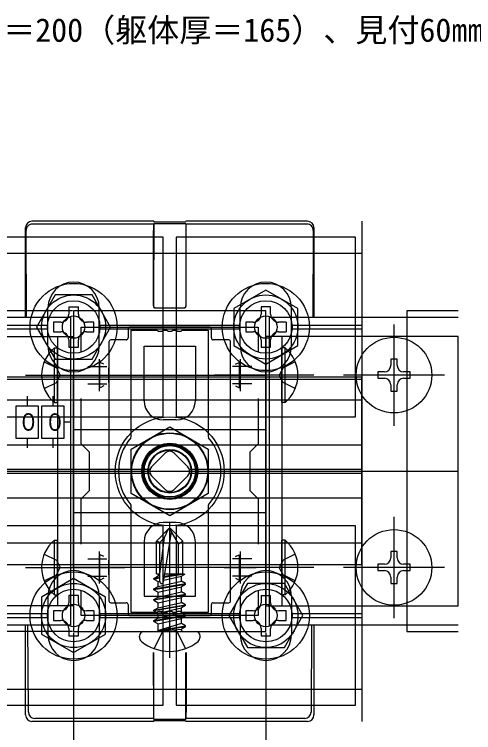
# Model space of a CAD drawing. Units: millimetres, scale not verified. Extents: x -875 to 875, y -1300 to 1292.
# Drawn here: x 551.3 to 694.7, y -1163.6 to -939.6 of the extents above; entities that cross this region are included whole.
import ezdxf
from ezdxf.enums import TextEntityAlignment as Align

# ---------------------------------------------------------------- set-up
doc = ezdxf.new("R2010")
doc.units = ezdxf.units.MM
doc.header["$LTSCALE"] = 8
for name, color, linetype in [('0-1_USER1', 3, 'Continuous'), ('0-2_YKK_11', 7, 'Continuous'), ('0-4_YKK_12', 2, 'Continuous'), ('0-5_YKK_13', 4, 'Continuous'), ('0-7_YKK_D', 6, 'Continuous'), ('0-9_YSS_K', 3, 'Continuous')]:
    doc.layers.add(name, color=color, linetype=linetype)
doc.styles.add('ＭＳ ゴシック', font='')
doc.styles.get('ＭＳ ゴシック').set_extended_font_data('MS Gothic')

msp = doc.modelspace()

# ---------------------------------------------------------------- linework, layer by layer
at = {"layer": '0-2_YKK_11'}
for p, q in [((577.8, -1047.117), (577.8, -1057.117)), ((621.8, -1047.117), (621.8, -1057.117)), ((572.8, -1052.117), (582.8, -1052.117)), ((616.8, -1052.117), (626.8, -1052.117)), ((577.8, -1107.117), (577.8, -1117.117)), ((621.8, -1107.117), (621.8, -1117.117)), ((572.8, -1112.117), (582.8, -1112.117)), ((616.8, -1112.117), (626.8, -1112.117))]:
    msp.add_line(p, q, dxfattribs=at)
msp.add_lwpolyline([(569.8, -1032.117), (569.8, -1132.117), (629.8, -1132.117), (629.8, -1032.117)], close=True, dxfattribs=at)
for points in [[(572.2, -1044.851), (572.2, -1037.117), (627.4, -1037.117), (627.4, -1044.851)], [(572.2, -1104.851), (572.2, -1090.717), (574.8, -1088.117), (574.8, -1076.117), (572.2, -1073.517), (572.2, -1059.384)], [(627.4, -1059.384), (627.4, -1073.517), (624.8, -1076.117), (624.8, -1088.117), (627.4, -1090.717), (627.4, -1104.851)], [(627.4, -1119.384), (627.4, -1127.117), (572.2, -1127.117), (572.2, -1119.384)]]:
    msp.add_lwpolyline(points, dxfattribs=at)
at = {"layer": '0-4_YKK_12'}
for p, q in [((568.8, -1034.117), (509.8, -1034.117)), ((568.8, -1034.117), (568.8, -1130.117)), ((689.8, -1034.117), (630.8, -1034.117)), ((630.8, -1034.117), (630.8, -1130.117)), ((568.8, -1130.117), (509.8, -1130.117)), ((689.8, -1130.117), (630.8, -1130.117))]:
    msp.add_line(p, q, dxfattribs=at)
msp.add_circle((599.8, -1082.117), 12, dxfattribs=at)
at = {"layer": '0-5_YKK_13'}
for p, q in [((594.8, -1004.117), (556.8, -1004.117)), ((594.728, -1005.002), (556.982, -1005.002)), ((594.728, -1005.002), (594.798, -1004.792)), ((594.798, -1004.792), (604.802, -1004.792)), ((594.8, -1004.117), (594.87, -1004.328)), ((594.87, -1004.328), (604.73, -1004.328)), ((604.73, -1004.328), (604.8, -1004.117)), ((642.8, -1004.117), (604.8, -1004.117)), ((604.872, -1005.002), (604.802, -1004.792)), ((642.618, -1005.002), (604.872, -1005.002)), ((659.8, -1004.117), (659.8, -1160.117)), ((554.8, -1034.117), (554.8, -1006.117)), ((555.106, -1034.117), (554.982, -1007.011)), ((644.618, -1007.011), (644.494, -1034.117)), ((644.8, -1006.117), (644.8, -1034.117)), ((539.8, -1014.117), (659.8, -1014.117)), ((561.8, -1043.117), (561.8, -1031.117)), ((568.3, -1030.817), (568.3, -1033.117)), ((568.3, -1030.817), (571.3, -1030.817)), ((571.3, -1033.117), (571.3, -1030.817)), ((577.8, -1043.117), (577.8, -1031.117)), ((595.295, -1031.152), (604.305, -1031.152)), ((595.33, -1031.117), (604.27, -1031.117)), ((621.8, -1043.117), (621.8, -1031.117)), ((631.3, -1030.817), (628.3, -1030.817)), ((628.3, -1030.817), (628.3, -1033.117)), ((631.3, -1033.117), (631.3, -1030.817)), ((637.8, -1043.117), (637.8, -1031.117)), ((539.8, -1036.517), (561.8, -1036.517)), ((563.5, -1035.617), (563.5, -1038.617)), ((565.8, -1035.617), (563.5, -1035.617)), ((576.1, -1035.617), (573.8, -1035.617)), ((576.1, -1038.617), (576.1, -1035.617)), ((577.8, -1036.517), (621.8, -1036.517)), ((612.2, -1037.117), (587.4, -1037.117)), ((625.8, -1035.617), (623.5, -1035.617)), ((636.1, -1035.617), (633.8, -1035.617)), ((636.1, -1035.617), (636.1, -1038.617)), ((637.8, -1036.517), (659.8, -1036.517)), ((669.8, -1067.917), (669.8, -1036.317)), ((539.8, -1037.717), (561.8, -1037.717)), ((563.5, -1038.617), (565.8, -1038.617)), ((573.8, -1038.617), (576.1, -1038.617)), ((577.8, -1037.717), (621.8, -1037.717)), ((586.8, -1037.717), (586.8, -1040.517)), ((612.8, -1040.517), (612.8, -1037.717)), ((633.8, -1038.617), (636.1, -1038.617)), ((637.8, -1037.717), (659.8, -1037.717)), ((564.8, -1040.117), (564.8, -1124.117)), ((568.3, -1041.117), (568.3, -1043.417)), ((580.8, -1041.717), (580.8, -1122.517)), ((586.2, -1041.117), (581.4, -1041.117)), ((618.2, -1041.117), (613.4, -1041.117)), ((618.8, -1122.517), (618.8, -1041.717)), ((628.3, -1041.117), (628.3, -1043.417)), ((631.3, -1043.417), (631.3, -1041.117)), ((634.8, -1040.117), (634.8, -1124.117)), ((564.8, -1060.617), (564.8, -1043.617)), ((628.3, -1043.417), (631.3, -1043.417)), ((634.8, -1060.617), (634.8, -1043.617)), ((578, -1056.019), (578, -1048.216)), ((579.222, -1048.729), (578.129, -1048.182)), ((620.378, -1048.729), (621.471, -1048.182)), ((621.6, -1056.019), (621.6, -1048.216)), ((670.8, -1049.117), (670.8, -1047.117)), ((574.199, -1049.426), (580.191, -1049.426)), ((580.8, -1054.427), (580.8, -1049.808)), ((618.8, -1054.427), (618.8, -1049.808)), ((625.401, -1049.426), (619.409, -1049.426)), ((554.8, -1052.117), (585.8, -1052.117)), ((644.8, -1052.117), (613.8, -1052.117)), ((685.6, -1052.117), (654, -1052.117)), ((659.8, -1053.399), (659.8, -1052.701)), ((574.199, -1054.809), (580.191, -1054.809)), ((625.401, -1054.809), (619.409, -1054.809)), ((659.8, -1111.178), (659.8, -1053.399)), ((579.222, -1055.506), (578.129, -1056.053)), ((620.378, -1055.506), (621.471, -1056.053)), ((555.3, -1058.698), (555.3, -1061.817)), ((563.3, -1058.698), (563.3, -1061.817)), ((539.8, -1059.817), (659.8, -1059.817)), ((563.782, -1060.617), (564.8, -1060.617)), ((635.818, -1060.617), (634.8, -1060.617)), ((601.8, -1066.117), (597.8, -1066.117)), ((568.869, -1066.817), (566.8, -1066.817)), ((555.3, -1071.817), (555.3, -1074.767)), ((563.3, -1071.817), (563.3, -1074.767)), ((539.8, -1073.817), (659.8, -1073.817)), ((594.143, -1080.703), (598.386, -1076.461)), ((601.214, -1076.461), (605.457, -1080.703)), ((593.649, -1081.517), (539.8, -1081.517)), ((659.8, -1081.517), (605.951, -1081.517)), ((539.8, -1082.717), (593.649, -1082.717)), ((598.386, -1087.774), (594.143, -1083.532)), ((605.457, -1083.532), (601.214, -1087.774)), ((605.951, -1082.717), (659.8, -1082.717)), ((539.8, -1090.417), (659.8, -1090.417)), ((669.8, -1127.917), (669.8, -1096.317)), ((601.8, -1098.117), (597.8, -1098.117)), ((599.8, -1140.317), (599.8, -1098.114)), ((599.45, -1100.117), (595.7, -1103.867)), ((597.87, -1116.623), (600.379, -1101.12)), ((598.213, -1102.769), (599.45, -1100.117)), ((600.15, -1100.117), (599.45, -1100.117)), ((602.5, -1104.794), (599.8, -1100.117)), ((600.15, -1100.117), (603.9, -1103.867)), ((539.8, -1104.417), (659.8, -1104.417)), ((564.8, -1120.617), (564.8, -1103.617)), ((595.7, -1114.117), (595.7, -1103.867)), ((596.7, -1104.282), (595.7, -1103.867)), ((596.7, -1114.117), (598.213, -1102.769)), ((603.9, -1114.117), (603.9, -1103.867)), ((634.8, -1120.617), (634.8, -1103.617)), ((578, -1116.019), (578, -1108.216)), ((579.222, -1108.729), (578.129, -1108.182)), ((620.378, -1108.729), (621.471, -1108.182)), ((621.6, -1116.019), (621.6, -1108.216)), ((670.8, -1109.117), (670.8, -1107.117)), ((539.8, -1111.178), (659.8, -1111.178)), ((574.199, -1109.426), (580.191, -1109.426)), ((580.8, -1114.427), (580.8, -1109.808)), ((618.8, -1114.427), (618.8, -1109.808)), ((625.401, -1109.426), (619.409, -1109.426)), ((554.8, -1112.117), (585.8, -1112.117)), ((644.8, -1112.117), (613.8, -1112.117)), ((685.6, -1112.117), (654, -1112.117)), ((574.199, -1114.809), (580.191, -1114.809)), ((579.222, -1115.506), (578.129, -1116.053)), ((594.856, -1115.524), (596.151, -1114.777)), ((594.856, -1115.524), (596.7, -1115.108)), ((594.856, -1115.76), (596.7, -1115.343)), ((594.856, -1115.76), (594.856, -1115.524)), ((594.856, -1115.76), (596.151, -1116.507)), ((595.7, -1114.117), (596.7, -1114.117)), ((596.151, -1114.117), (596.151, -1114.777)), ((596.151, -1114.777), (596.7, -1114.653)), ((597.955, -1116.1), (603.449, -1114.859)), ((604.421, -1114.165), (598.097, -1115.22)), ((603.298, -1114.117), (598.136, -1114.978)), ((599.071, -1114.117), (598.245, -1114.304)), ((598.275, -1114.117), (603.9, -1114.117)), ((604.421, -1114.298), (603.449, -1114.859)), ((603.449, -1116.425), (603.449, -1114.859)), ((604.421, -1114.165), (603.9, -1114.117)), ((604.421, -1114.165), (604.422, -1114.165)), ((604.421, -1114.165), (604.421, -1114.298)), ((625.401, -1114.809), (619.409, -1114.809)), ((620.378, -1115.506), (621.471, -1116.053)), ((594.856, -1118.82), (604.744, -1117.172)), ((604.744, -1117.408), (594.856, -1119.055)), ((596.151, -1116.507), (596.7, -1116.383)), ((596.151, -1118.072), (603.449, -1116.425)), ((596.151, -1118.072), (596.151, -1116.507)), ((604.744, -1117.172), (603.449, -1116.425)), ((604.744, -1117.408), (603.449, -1118.155)), ((604.744, -1117.408), (604.744, -1117.172)), ((594.856, -1118.82), (596.151, -1118.072)), ((594.856, -1119.055), (594.856, -1118.82)), ((594.856, -1119.055), (596.151, -1119.803)), ((596.151, -1119.803), (603.449, -1118.155)), ((596.151, -1121.368), (603.449, -1119.72)), ((596.151, -1121.368), (596.151, -1119.803)), ((603.449, -1119.72), (603.449, -1118.155)), ((604.744, -1120.468), (603.449, -1119.72)), ((561.8, -1121.117), (561.8, -1133.117)), ((563.782, -1120.617), (564.8, -1120.617)), ((571.3, -1120.817), (568.3, -1120.817)), ((568.3, -1120.817), (568.3, -1123.117)), ((571.3, -1123.117), (571.3, -1120.817)), ((577.8, -1121.117), (577.8, -1133.117)), ((594.856, -1122.116), (604.744, -1120.468)), ((604.744, -1120.703), (594.856, -1122.351)), ((594.856, -1122.116), (596.151, -1121.368)), ((594.856, -1122.351), (594.856, -1122.116)), ((594.856, -1122.351), (596.151, -1123.099)), ((596.151, -1123.099), (603.449, -1121.451)), ((604.744, -1120.703), (603.449, -1121.451)), ((603.449, -1123.016), (603.449, -1121.451)), ((604.744, -1120.703), (604.744, -1120.468)), ((621.8, -1121.117), (621.8, -1133.117)), ((628.3, -1120.817), (628.3, -1123.117)), ((628.3, -1120.817), (631.3, -1120.817)), ((631.3, -1123.117), (631.3, -1120.817)), ((635.818, -1120.617), (634.8, -1120.617)), ((637.8, -1121.117), (637.8, -1133.117)), ((581.4, -1123.117), (586.2, -1123.117)), ((586.8, -1123.717), (586.8, -1126.517)), ((594.856, -1125.411), (604.744, -1123.764)), ((604.744, -1123.999), (594.856, -1125.647)), ((594.856, -1125.411), (596.151, -1124.664)), ((596.151, -1124.664), (603.449, -1123.016)), ((596.151, -1124.664), (596.151, -1123.099)), ((596.151, -1126.394), (603.449, -1124.747)), ((604.744, -1123.764), (603.449, -1123.016)), ((604.744, -1123.999), (603.449, -1124.747)), ((603.449, -1126.312), (603.449, -1124.747)), ((604.744, -1123.999), (604.744, -1123.764)), ((612.8, -1126.517), (612.8, -1123.717)), ((613.4, -1123.117), (618.2, -1123.117)), ((539.8, -1126.517), (561.8, -1126.517)), ((565.8, -1125.617), (563.5, -1125.617)), ((576.1, -1125.617), (573.8, -1125.617)), ((576.1, -1125.617), (576.1, -1128.617)), ((577.8, -1126.517), (621.8, -1126.517)), ((594.856, -1125.647), (594.856, -1125.411)), ((594.856, -1125.647), (596.151, -1126.394)), ((596.151, -1127.96), (603.449, -1126.312)), ((596.151, -1127.96), (596.151, -1126.394)), ((623.5, -1125.617), (623.5, -1128.617)), ((625.8, -1125.617), (623.5, -1125.617)), ((636.1, -1125.617), (633.8, -1125.617)), ((636.1, -1128.617), (636.1, -1125.617)), ((637.8, -1126.517), (659.8, -1126.517)), ((539.8, -1127.717), (561.8, -1127.717)), ((573.8, -1128.617), (576.1, -1128.617)), ((577.8, -1127.717), (621.8, -1127.717)), ((587.4, -1127.117), (612.2, -1127.117)), ((604.744, -1127.295), (594.856, -1128.943)), ((594.856, -1128.707), (596.151, -1127.96)), ((594.856, -1128.943), (594.856, -1128.707)), ((594.856, -1128.943), (596.151, -1129.69)), ((596.151, -1129.69), (603.449, -1128.042)), ((604.744, -1127.295), (603.449, -1128.042)), ((603.449, -1129.608), (603.449, -1128.042)), ((604.744, -1127.295), (604.744, -1127.059)), ((623.5, -1128.617), (625.8, -1128.617)), ((633.8, -1128.617), (636.1, -1128.617)), ((637.8, -1127.717), (659.8, -1127.717)), ((554.8, -1158.12), (554.8, -1130.117)), ((555.668, -1157.245), (555.544, -1130.117)), ((568.3, -1131.117), (568.3, -1133.417)), ((571.3, -1133.417), (571.3, -1131.117)), ((596.151, -1131.717), (596.151, -1129.69)), ((603.449, -1129.608), (596.269, -1131.768)), ((596.269, -1131.768), (604.744, -1130.355)), ((604.744, -1130.59), (596.269, -1132.003)), ((596.269, -1132.003), (603.449, -1131.338)), ((597.55, -1132.117), (599.8, -1130.921)), ((602.05, -1132.117), (599.8, -1130.921)), ((604.744, -1130.59), (603.449, -1131.338)), ((603.449, -1131.717), (603.449, -1131.338)), ((604.744, -1130.59), (604.744, -1130.355)), ((628.3, -1131.117), (628.3, -1133.417)), ((644.056, -1130.117), (643.932, -1157.245)), ((644.8, -1130.117), (644.8, -1158.12)), ((568.3, -1133.417), (571.3, -1133.417)), ((590.33, -1133.841), (590.33, -1133.517)), ((591.73, -1132.117), (607.87, -1132.117)), ((597.55, -1132.117), (594.9, -1137.432)), ((596.269, -1132.003), (596.269, -1131.768)), ((602.05, -1132.117), (604.7, -1137.432)), ((609.27, -1133.841), (609.27, -1133.517)), ((594.695, -1138.647), (594.695, -1157.236)), ((594.798, -1159.443), (594.745, -1138.664)), ((604.802, -1159.443), (604.855, -1138.664)), ((604.905, -1138.647), (604.905, -1157.236)), ((539.8, -1150.117), (659.8, -1150.117)), ((594.8, -1160.117), (556.788, -1160.117)), ((594.728, -1159.233), (557.665, -1159.233)), ((594.728, -1159.233), (594.798, -1159.443)), ((594.798, -1159.443), (604.802, -1159.443)), ((594.8, -1160.117), (594.87, -1159.907)), ((594.87, -1159.907), (604.73, -1159.907)), ((604.73, -1159.907), (604.8, -1160.117)), ((642.812, -1160.117), (604.8, -1160.117)), ((604.872, -1159.233), (604.802, -1159.443)), ((641.935, -1159.233), (604.872, -1159.233))]:
    msp.add_line(p, q, dxfattribs=at)
for points in [[(594.798, -1004.792), (594.739, -1027.741), (594.732, -1030.516)], [(604.802, -1004.792), (604.861, -1027.741), (604.868, -1030.516)], [(594.695, -1030.552), (594.695, -1027.741), (594.695, -1006.999)], [(604.905, -1030.552), (604.905, -1027.741), (604.905, -1006.999)], [(689.8, -1032.117), (673.8, -1032.117), (673.8, -1132.117), (689.8, -1132.117)], [(623.5, -1035.617), (623.5, -1038.617), (625.8, -1038.617)], [(587.655, -1071.701), (587.8, -1071.31), (587.8, -1038.117), (595.883, -1038.117), (596.25, -1038.357), (597.35, -1038.357), (597.717, -1038.117), (598.883, -1038.117), (599.25, -1038.357), (600.35, -1038.357), (600.717, -1038.117), (601.883, -1038.117), (602.25, -1038.357), (603.35, -1038.357), (603.717, -1038.117), (611.8, -1038.117)], [(611.8, -1038.117), (611.8, -1071.31), (611.945, -1071.701)], [(568.3, -1043.417), (571.3, -1043.417), (571.3, -1041.117)], [(563.782, -1060.617), (563.782, -1043.617), (564.8, -1043.617)], [(591.8, -1060.117), (591.8, -1043.117), (607.8, -1043.117), (607.8, -1060.117)], [(635.818, -1060.617), (635.818, -1043.617), (634.8, -1043.617)], [(560.608, -1047.967), (564.421, -1049.827), (565.639, -1052.117)], [(638.992, -1047.967), (635.179, -1049.827), (633.961, -1052.117)], [(670.8, -1047.117), (668.8, -1047.117), (668.8, -1049.117)], [(539.8, -1053.399), (539.8, -1052.701), (659.8, -1052.701)], [(560.608, -1056.267), (564.421, -1054.407), (565.639, -1052.117)], [(638.992, -1056.267), (635.179, -1054.407), (633.961, -1052.117)], [(666.8, -1051.117), (664.8, -1051.117), (664.8, -1053.117), (666.8, -1053.117)], [(672.8, -1053.117), (674.8, -1053.117), (674.8, -1051.117), (672.8, -1051.117)], [(539.8, -1111.178), (539.8, -1053.399), (659.8, -1053.399)], [(668.8, -1055.117), (668.8, -1057.117), (670.8, -1057.117), (670.8, -1055.117)], [(611.945, -1092.534), (611.8, -1092.925), (611.8, -1126.117), (603.717, -1126.117), (603.35, -1125.877), (602.25, -1125.877), (601.883, -1126.117), (600.717, -1126.117), (600.35, -1125.877), (599.25, -1125.877), (598.883, -1126.117), (597.717, -1126.117), (597.35, -1125.877), (596.25, -1125.877), (595.883, -1126.117), (587.8, -1126.117), (587.8, -1092.925), (587.655, -1092.534)], [(563.782, -1120.617), (563.782, -1103.617), (564.8, -1103.617)], [(591.8, -1104.117), (591.8, -1121.117), (607.8, -1121.117), (607.8, -1104.117)], [(596.7, -1116.529), (596.7, -1104.282), (598.213, -1102.769)], [(602.5, -1114.117), (602.5, -1104.794), (603.9, -1103.867)], [(635.818, -1120.617), (635.818, -1103.617), (634.8, -1103.617)], [(560.608, -1107.967), (564.421, -1109.827), (565.639, -1112.117)], [(638.992, -1107.967), (635.179, -1109.827), (633.961, -1112.117)], [(670.8, -1107.117), (668.8, -1107.117), (668.8, -1109.117)], [(666.8, -1111.117), (664.8, -1111.117), (664.8, -1113.117), (666.8, -1113.117)], [(672.8, -1113.117), (674.8, -1113.117), (674.8, -1111.117), (672.8, -1111.117)], [(560.608, -1116.267), (564.421, -1114.407), (565.639, -1112.117)], [(638.992, -1116.267), (635.179, -1114.407), (633.961, -1112.117)], [(668.8, -1115.117), (668.8, -1117.117), (670.8, -1117.117), (670.8, -1115.117)], [(563.5, -1125.617), (563.5, -1128.617), (565.8, -1128.617)], [(594.856, -1128.707), (604.744, -1127.059), (603.449, -1126.312)], [(604.744, -1130.59), (604.744, -1130.355), (603.449, -1129.608)], [(628.3, -1133.417), (631.3, -1133.417), (631.3, -1131.117)]]:
    msp.add_lwpolyline(points, dxfattribs=at)
for points in [[(541.8, -1065.117), (597.8, -1065.117), (597.8, -1009.117), (541.8, -1009.117)], [(601.8, -1065.117), (657.8, -1065.117), (657.8, -1009.117), (601.8, -1009.117)], [(639.8, -1031.344), (629.8, -1025.57), (619.8, -1031.344), (619.8, -1042.891), (629.8, -1048.664), (639.8, -1042.891)], [(564.026, -1027.117), (558.253, -1037.117), (564.026, -1047.117), (575.573, -1047.117), (581.347, -1037.117), (575.573, -1027.117)], [(509.8, -1124.117), (509.8, -1040.117), (569.8, -1040.117), (569.8, -1124.117)], [(689.8, -1124.117), (689.8, -1040.117), (629.8, -1040.117), (629.8, -1124.117)], [(629.8, -1052.117), (629.8, -1112.117), (569.8, -1112.117), (569.8, -1052.117)], [(551.8, -1071.817), (558.8, -1071.817), (558.8, -1061.817), (551.8, -1061.817)], [(559.8, -1071.817), (566.8, -1071.817), (566.8, -1061.817), (559.8, -1061.817)], [(587.8, -1075.189), (599.8, -1068.261), (611.8, -1075.189), (611.8, -1089.046), (599.8, -1095.974), (587.8, -1089.046)], [(569.8, -1095.117), (569.8, -1069.117), (629.8, -1069.117), (629.8, -1095.117)], [(541.8, -1155.117), (597.8, -1155.117), (597.8, -1099.117), (541.8, -1099.117)], [(601.8, -1155.117), (657.8, -1155.117), (657.8, -1099.117), (601.8, -1099.117)], [(579.8, -1121.344), (569.8, -1115.57), (559.8, -1121.344), (559.8, -1132.891), (569.8, -1138.664), (579.8, -1132.891)], [(624.026, -1117.117), (618.253, -1127.117), (624.026, -1137.117), (635.573, -1137.117), (641.347, -1127.117), (635.573, -1117.117)]]:
    msp.add_lwpolyline(points, close=True, dxfattribs=at)
for centre, radius in [((569.8, -1037.117), 13.6), ((629.8, -1037.117), 13.6), ((569.8, -1037.117), 10), ((629.8, -1037.117), 10), ((569.8, -1037.117), 8.2), ((629.8, -1037.117), 8.2), ((569.8, -1037.117), 3.5), ((629.8, -1037.117), 3.5), ((669.8, -1052.117), 11.8), ((599.8, -1082.117), 17), ((599.8, -1082.117), 17), ((599.8, -1082.117), 11.856), ((599.8, -1082.117), 8.75), ((599.8, -1082.117), 8.5), ((599.8, -1082.117), 8.5), ((599.8, -1082.31), 8.49), ((599.8, -1082.117), 8), ((599.8, -1082.117), 8), ((599.8, -1082.117), 8), ((599.8, -1082.117), 6.8), ((599.8, -1082.117), 6.647), ((599.8, -1082.117), 6.64), ((669.8, -1112.117), 11.8), ((569.8, -1127.117), 13.6), ((629.8, -1127.117), 13.6), ((569.8, -1127.117), 10), ((629.8, -1127.117), 10), ((569.8, -1127.117), 8.2), ((629.8, -1127.117), 8.2), ((569.8, -1127.117), 3.5), ((629.8, -1127.117), 3.5)]:
    msp.add_circle(centre, radius, dxfattribs=at)
for centre, radius, start, end in [((556.8, -1006.117), 2, 90, 180), ((556.982, -1007.002), 2, 90, 180.2617), ((642.618, -1007.002), 2, 359.7383, 90), ((642.8, -1006.117), 2, 0, 90), ((569.8, -1031.117), 8, 0, 180), ((629.8, -1031.117), 8, 0, 180), ((565.8, -1033.117), 2.5, 270, 0), ((573.8, -1033.117), 2.5, 180, 270), ((625.8, -1033.117), 2.5, 270, 0), ((633.8, -1033.117), 2.5, 180, 270), ((565.8, -1041.117), 2.5, 0, 90), ((573.8, -1041.117), 2.5, 90, 180), ((625.8, -1041.117), 2.5, 0, 90), ((633.8, -1041.117), 2.5, 90, 180), ((570.863, -1052.117), 11.063, 129.79413, 230.20587), ((569.8, -1043.117), 8, 180, 0), ((629.8, -1043.117), 8, 180, 0), ((628.737, -1052.117), 11.063, 309.79413, 50.20587), ((666.8, -1049.117), 2, 270, 0), ((672.8, -1049.117), 2, 180, 270), ((666.8, -1055.117), 2, 0, 90), ((672.8, -1055.117), 2, 90, 180), ((597.8, -1060.117), 6, 180.00001, 269.99999), ((601.8, -1060.117), 6, 270.00001, 359.99999), ((599.8, -1082.117), 16, 139.3793, 220.6207), ((599.8, -1082.117), 16, 319.3793, 40.6207), ((599.8, -1082.117), 8.5, 359.99999, 180.00001), ((599.8, -1077.875), 2, 45, 135), ((595.557, -1082.117), 2, 135, 225), ((604.043, -1082.117), 2, 315, 45), ((599.797, -1081.914), 8.501, 183.27666, 357.50585), ((599.8, -1086.36), 2, 225, 315), ((597.8, -1104.117), 6, 90.00001, 179.99999), ((601.8, -1104.117), 6, 0.00001, 89.99999), ((570.863, -1112.117), 11.063, 129.79413, 230.20587), ((628.737, -1112.117), 11.063, 309.79413, 50.20587), ((666.8, -1109.117), 2, 270, 0), ((672.8, -1109.117), 2, 180, 270), ((569.8, -1121.117), 8, 0, 180), ((629.8, -1121.117), 8, 0, 180), ((666.8, -1115.117), 2, 0, 90), ((672.8, -1115.117), 2, 90, 180), ((597.289, -1116.529), 0.589, 180, 270), ((597.289, -1116.529), 0.589, 270, 350.8071), ((565.8, -1123.117), 2.5, 270, 0), ((573.8, -1123.117), 2.5, 180, 270), ((625.8, -1123.117), 2.5, 270, 0), ((633.8, -1123.117), 2.5, 180, 270), ((565.8, -1131.117), 2.5, 0, 90), ((573.8, -1131.117), 2.5, 90, 180), ((625.8, -1131.117), 2.5, 0, 90), ((633.8, -1131.117), 2.5, 90, 180), ((569.8, -1133.117), 8, 180, 0), ((591.73, -1133.517), 1.4, 90, 180), ((595.751, -1131.717), 0.4, 270, 360), ((603.849, -1131.717), 0.4, 180, 270), ((607.87, -1133.517), 1.4, 0, 90), ((629.8, -1133.117), 8, 180, 0), ((592.054, -1133.841), 1.724, 180, 230.87645), ((599.8, -1124.317), 14, 230.87645, 270), ((599.8, -1124.317), 14, 270, 309.12355), ((607.546, -1133.841), 1.724, 309.12355, 0), ((557.672, -1157.229), 2.004, 180.44387, 269.81844), ((641.928, -1157.229), 2.004, 270.18156, 359.55613)]:
    msp.add_arc(centre, radius, start, end, dxfattribs=at)
for centre, major_axis, ratio, start_param, end_param in [((594.73, -1006.999), (0, -2), 0.017455, 3.1939525, 4.712389), ((604.87, -1006.999), (0, -2), 0.017455, 1.5707963, 3.0892328), ((595.295, -1030.552), (0.424, 0.424), 0.999695, 2.3563468, 3.9268385), ((595.332, -1030.516), (-0.246, -0.549), 0.996125, 5.1323772, 6.702869), ((604.268, -1030.516), (0.246, -0.549), 0.996125, 5.8635017, 7.4339934), ((604.305, -1030.552), (-0.424, 0.424), 0.999695, 2.3563468, 3.9268385), ((587.4, -1037.717), (-0.424, 0.424), 0.999695, 5.4979394, 7.0684312), ((612.2, -1037.717), (0.424, 0.424), 0.999695, 5.4979394, 7.0684312), ((581.4, -1041.717), (-0.424, 0.424), 0.999695, 5.4979394, 7.0684312), ((586.2, -1040.517), (0.424, -0.424), 0.999695, 5.4979394, 7.0684312), ((613.4, -1040.517), (-0.424, -0.424), 0.999695, 5.4979394, 7.0684312), ((618.2, -1041.717), (0.424, 0.424), 0.999695, 5.4979394, 7.0684312), ((581.4, -1122.517), (-0.424, -0.424), 0.999695, 5.4979394, 7.0684312), ((586.2, -1123.717), (0.424, 0.424), 0.999695, 5.4979394, 7.0684312), ((613.4, -1123.717), (-0.424, 0.424), 0.999695, 5.4979394, 7.0684312), ((618.2, -1122.517), (0.424, -0.424), 0.999695, 5.4979394, 7.0684312), ((587.4, -1126.517), (-0.424, -0.424), 0.999695, 5.4979394, 7.0684312), ((612.2, -1126.517), (0.424, -0.424), 0.999695, 5.4979394, 7.0684312), ((556.803, -1158.105), (0.974, 1.765), 0.991424, 2.0784135, 3.641926), ((594.73, -1157.236), (0, 2), 0.017455, 1.5707963, 3.0892328), ((604.87, -1157.236), (0, 2), 0.017455, 3.1939525, 4.712389), ((642.797, -1158.105), (-0.974, 1.765), 0.991424, 2.6412593, 4.2047718)]:
    msp.add_ellipse(centre, major_axis=major_axis, ratio=ratio, start_param=start_param, end_param=end_param, dxfattribs=at)
at = {"layer": '0-7_YKK_D'}
for p, q in [((569.4, -1032.117), (478.8, -1032.117)), ((569.4, -1132.117), (478.8, -1132.117)), ((569.8, -1132.517), (569.8, -1191.117)), ((629.8, -1132.517), (629.8, -1191.117))]:
    msp.add_line(p, q, dxfattribs=at)
at = {"layer": '0-9_YSS_K'}
msp.add_line((509.8, -1082.117), (689.8, -1082.117), dxfattribs=at)

# ---------------------------------------------------------------- texts
at = {"layer": '0-1_USER1', "style": 'ＭＳ ゴシック'}
msp.add_text('本図は笠木幅K＝200（躯体厚＝165）、見付60㎜を示す。', height=7.331, dxfattribs=at).set_placement((482.83, -950.346), align=Align.BOTTOM_LEFT)
at = {"layer": '0-5_YKK_13', "style": 'ＭＳ ゴシック', "width": 0.9}
for p in [(552.365, -1071.06), (560.639, -1071.098)]:
    msp.add_text('０', height=5.422, dxfattribs=at).set_placement(p, align=Align.BOTTOM_LEFT)

doc.saveas('drawing.dxf')
